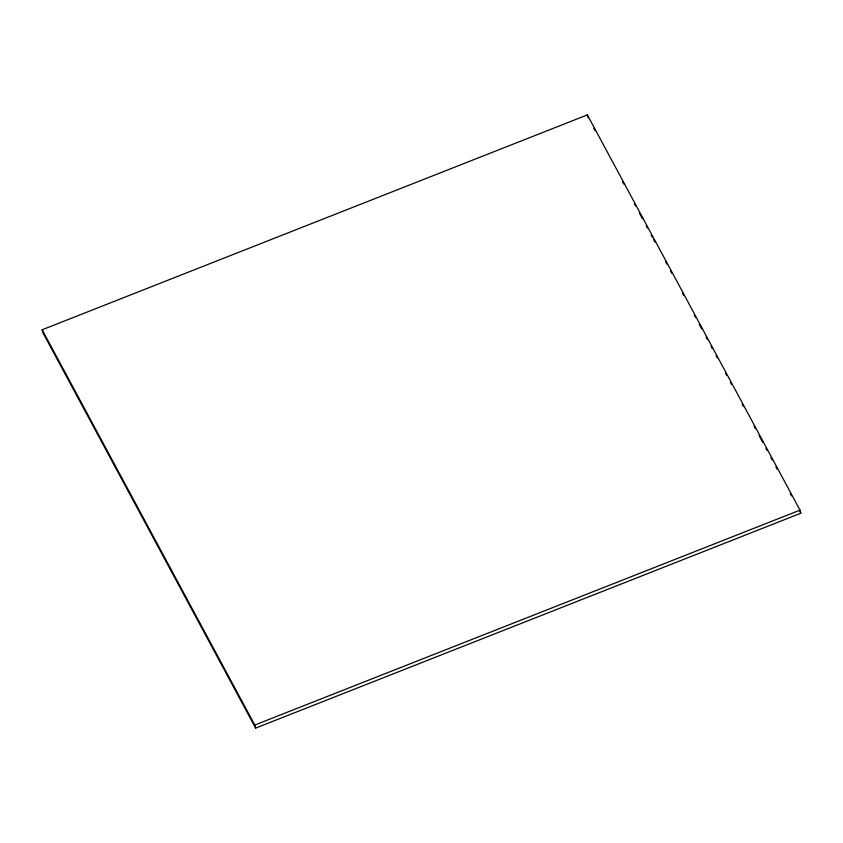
<?xml version="1.0" encoding="UTF-8"?>
<svg xmlns="http://www.w3.org/2000/svg" width="843" height="843" viewBox="0 0 843 843"><rect width="100%" height="100%" fill="white"/><g stroke="black" fill="none" stroke-linecap="round" stroke-linejoin="round"><path stroke-width="1.26" d="M42.15 329.782L587.36 114.901L800.007 510.141L800.85 513.218L255.64 728.099L42.993 332.859L42.15 329.782L254.797 725.033L255.64 728.099M254.797 725.033L800.007 510.141M593.82 128.399L595.063 130.718M622.503 181.719L623.746 184.037M634.347 203.743L635.601 206.061M639.342 213.016L642.461 218.811M646.202 225.766L647.445 228.084M651.186 235.039L652.429 237.357M653.683 239.675L654.927 241.994M665.527 261.699L666.781 264.017M670.522 270.972L671.766 273.29M682.366 292.995L683.61 295.313M694.21 315.008L695.464 317.326M699.205 324.281L701.703 328.918M706.065 337.031L707.309 339.35M711.049 346.304L712.303 348.623M716.044 355.577L717.288 357.896M725.391 372.964L726.645 375.283M730.386 382.237L731.629 384.556M742.23 404.261L743.484 406.579M754.085 426.284L755.328 428.602M759.069 435.557L762.81 442.512M765.929 448.307L767.172 450.626M770.913 457.58L772.167 459.899M775.908 466.853L777.151 469.172M790.249 493.513L791.493 495.832M799.607 510.9L800.85 513.218M587.36 114.901L588.203 117.967"/></g></svg>
